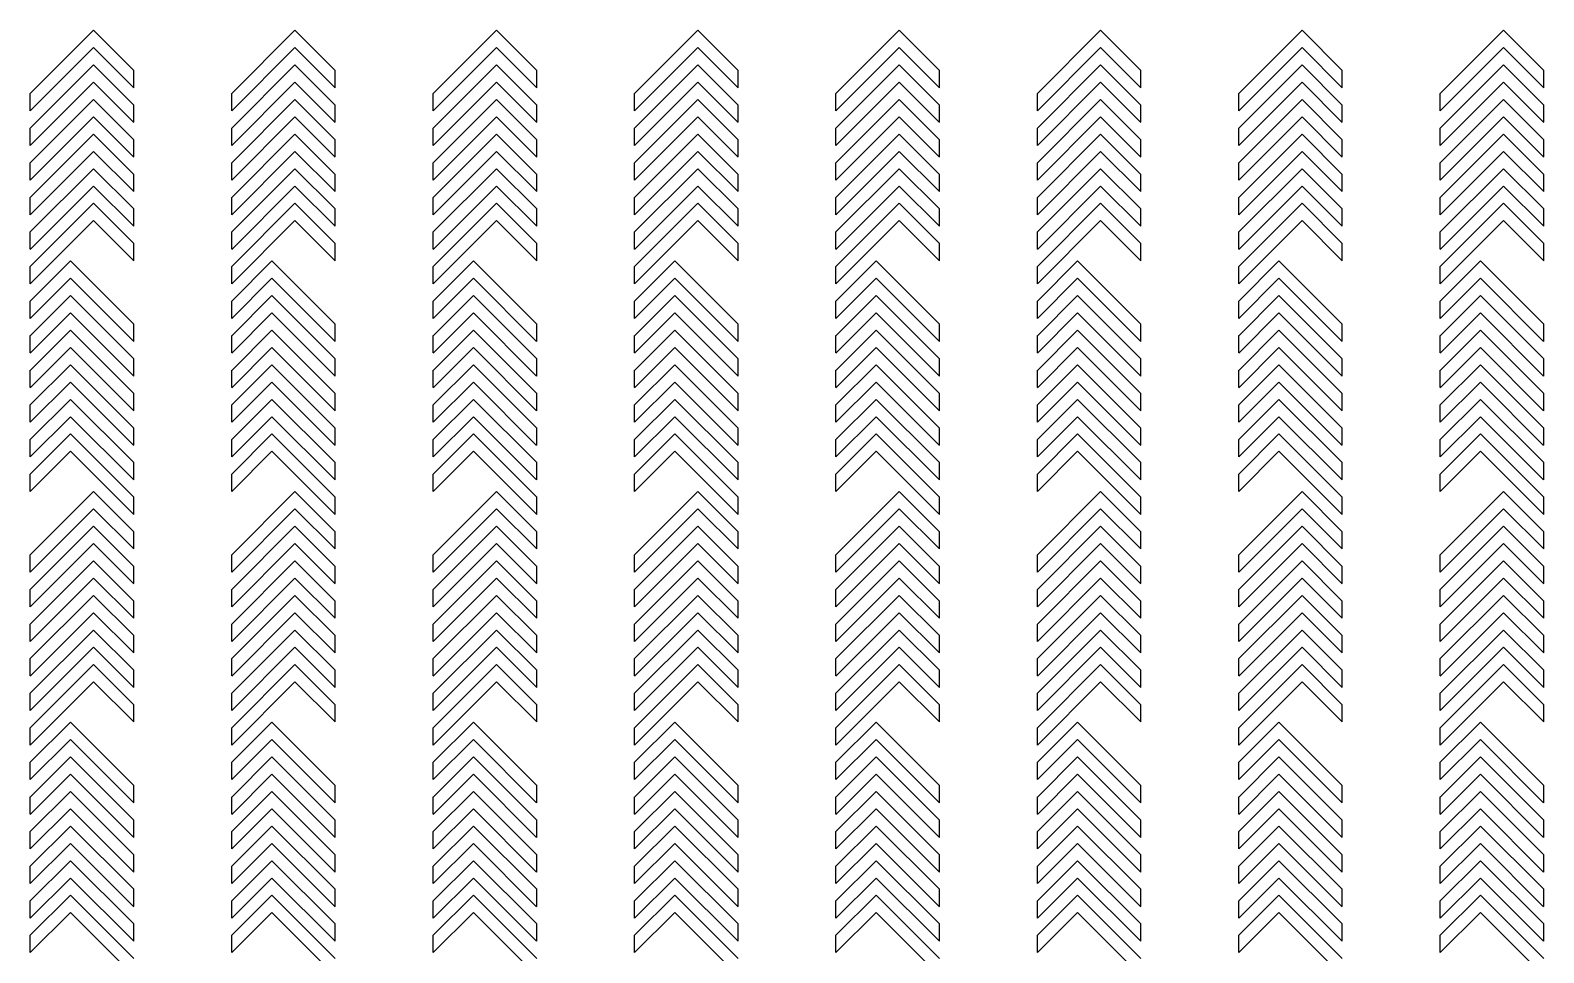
# Model space of a CAD drawing. Header units: millimetres. Extents: x 46777 to 318235, y 145162 to 336036.
# Drawn here: x 145699 to 147886, y 180622 to 181955 of the extents above; entities that cross this region are included whole.
import ezdxf

# ---------------------------------------------------------------- set-up
doc = ezdxf.new("R2010")
doc.units = ezdxf.units.MM

msp = doc.modelspace()

# ---------------------------------------------------------------- linework, layer by layer
at = {"color": 40, "true_color": 0xf8d731}
for p, q in [((145699.4, 181863.9), (145790.9, 181955.2)), ((145790.9, 181955.2), (145849.1, 181897.2)), ((145990.5, 181863.9), (146081.9, 181955.2)), ((146081.9, 181955.2), (146140.1, 181897.2)), ((146281.5, 181863.9), (146372.9, 181955.2)), ((146372.9, 181955.2), (146431.1, 181897.2)), ((146572.5, 181863.9), (146663.9, 181955.2)), ((146663.9, 181955.2), (146722.1, 181897.2)), ((146863.5, 181863.9), (146954.9, 181955.2)), ((146954.9, 181955.2), (147013.1, 181897.2)), ((147154.5, 181863.9), (147245.9, 181955.2)), ((147245.9, 181955.2), (147304.1, 181897.2)), ((147445.5, 181863.9), (147536.9, 181955.2)), ((147536.9, 181955.2), (147595.1, 181897.2)), ((147736.5, 181863.9), (147827.9, 181955.2)), ((147827.9, 181955.2), (147886.1, 181897.2)), ((145699.5, 181838.8), (145790.9, 181930.2)), ((145790.9, 181930.2), (145849.1, 181872.2)), ((145990.5, 181838.8), (146081.9, 181930.2)), ((146081.9, 181930.2), (146140.1, 181872.2)), ((146281.5, 181838.8), (146372.9, 181930.2)), ((146372.9, 181930.2), (146431.1, 181872.2)), ((146572.5, 181838.8), (146663.9, 181930.2)), ((146663.9, 181930.2), (146722.1, 181872.2)), ((146863.5, 181838.8), (146954.9, 181930.2)), ((146954.9, 181930.2), (147013.1, 181872.2)), ((147154.5, 181838.8), (147245.9, 181930.2)), ((147245.9, 181930.2), (147304.1, 181872.2)), ((147445.5, 181838.8), (147536.9, 181930.2)), ((147536.9, 181930.2), (147595.1, 181872.2)), ((147736.5, 181838.8), (147827.9, 181930.2)), ((147827.9, 181930.2), (147886.1, 181872.2)), ((145699.4, 181813.7), (145790.9, 181905.1)), ((145790.9, 181905.1), (145849.1, 181847)), ((145849.1, 181872.2), (145849.1, 181897.2)), ((145990.5, 181813.7), (146081.9, 181905.1)), ((146081.9, 181905.1), (146140.1, 181847)), ((146140.1, 181872.2), (146140.1, 181897.2)), ((146281.5, 181813.7), (146372.9, 181905.1)), ((146372.9, 181905.1), (146431.1, 181847)), ((146431.1, 181872.2), (146431.1, 181897.2)), ((146572.5, 181813.7), (146663.9, 181905.1)), ((146663.9, 181905.1), (146722.1, 181847)), ((146722.1, 181872.2), (146722.1, 181897.2)), ((146863.5, 181813.7), (146954.9, 181905.1)), ((146954.9, 181905.1), (147013.1, 181847)), ((147013.1, 181872.2), (147013.1, 181897.2)), ((147154.5, 181813.7), (147245.9, 181905.1)), ((147245.9, 181905.1), (147304.1, 181847)), ((147304.1, 181872.2), (147304.1, 181897.2)), ((147445.5, 181813.7), (147536.9, 181905.1)), ((147536.9, 181905.1), (147595.1, 181847)), ((147595.1, 181872.2), (147595.1, 181897.2)), ((147736.5, 181813.7), (147827.9, 181905.1)), ((147827.9, 181905.1), (147886.1, 181847)), ((147886.1, 181872.2), (147886.1, 181897.2)), ((145699.4, 181838.9), (145699.4, 181863.9)), ((145699.5, 181788.6), (145790.9, 181880.1)), ((145790.9, 181880.1), (145849.1, 181822)), ((145990.5, 181788.6), (146081.9, 181880.1)), ((145990.5, 181838.9), (145990.5, 181863.9)), ((146081.9, 181880.1), (146140.1, 181822)), ((146281.5, 181788.6), (146372.9, 181880.1)), ((146281.5, 181838.9), (146281.5, 181863.9)), ((146372.9, 181880.1), (146431.1, 181822)), ((146572.5, 181788.6), (146663.9, 181880.1)), ((146572.5, 181838.9), (146572.5, 181863.9)), ((146663.9, 181880.1), (146722.1, 181822)), ((146863.5, 181788.6), (146954.9, 181880.1)), ((146863.5, 181838.9), (146863.5, 181863.9)), ((146954.9, 181880.1), (147013.1, 181822)), ((147154.5, 181788.6), (147245.9, 181880.1)), ((147154.5, 181838.9), (147154.5, 181863.9)), ((147245.9, 181880.1), (147304.1, 181822)), ((147445.5, 181788.6), (147536.9, 181880.1)), ((147445.5, 181838.9), (147445.5, 181863.9)), ((147536.9, 181880.1), (147595.1, 181822)), ((147736.5, 181788.6), (147827.9, 181880.1)), ((147736.5, 181838.9), (147736.5, 181863.9)), ((147827.9, 181880.1), (147886.1, 181822)), ((145699.4, 181763.7), (145790.9, 181855.1)), ((145790.9, 181855.1), (145849.1, 181797)), ((145849.1, 181822.2), (145849.1, 181847.2)), ((145990.5, 181763.7), (146081.9, 181855.1)), ((146081.9, 181855.1), (146140.1, 181797)), ((146140.1, 181822.2), (146140.1, 181847.2)), ((146281.5, 181763.7), (146372.9, 181855.1)), ((146372.9, 181855.1), (146431.1, 181797)), ((146431.1, 181822.2), (146431.1, 181847.2)), ((146572.5, 181763.7), (146663.9, 181855.1)), ((146663.9, 181855.1), (146722.1, 181797)), ((146722.1, 181822.2), (146722.1, 181847.2)), ((146863.5, 181763.7), (146954.9, 181855.1)), ((146954.9, 181855.1), (147013.1, 181797)), ((147013.1, 181822.2), (147013.1, 181847.2)), ((147154.5, 181763.7), (147245.9, 181855.1)), ((147245.9, 181855.1), (147304.1, 181797)), ((147304.1, 181822.2), (147304.1, 181847.2)), ((147445.5, 181763.7), (147536.9, 181855.1)), ((147536.9, 181855.1), (147595.1, 181797)), ((147595.1, 181822.2), (147595.1, 181847.2)), ((147736.5, 181763.7), (147827.9, 181855.1)), ((147827.9, 181855.1), (147886.1, 181797)), ((147886.1, 181822.2), (147886.1, 181847.2)), ((145699.5, 181738.6), (145790.9, 181830.1)), ((145790.9, 181830.1), (145849.1, 181772)), ((145990.5, 181738.6), (146081.9, 181830.1)), ((146081.9, 181830.1), (146140.1, 181772)), ((146281.5, 181738.6), (146372.9, 181830.1)), ((146372.9, 181830.1), (146431.1, 181772)), ((146572.5, 181738.6), (146663.9, 181830.1)), ((146663.9, 181830.1), (146722.1, 181772)), ((146863.5, 181738.6), (146954.9, 181830.1)), ((146954.9, 181830.1), (147013.1, 181772)), ((147154.5, 181738.6), (147245.9, 181830.1)), ((147245.9, 181830.1), (147304.1, 181772)), ((147445.5, 181738.6), (147536.9, 181830.1)), ((147536.9, 181830.1), (147595.1, 181772)), ((147736.5, 181738.6), (147827.9, 181830.1)), ((147827.9, 181830.1), (147886.1, 181772)), ((145699.4, 181788.7), (145699.4, 181813.7)), ((145699.4, 181713.7), (145790.9, 181805.1)), ((145790.9, 181805.1), (145849.1, 181747)), ((145990.5, 181788.7), (145990.5, 181813.7)), ((145990.5, 181713.7), (146081.9, 181805.1)), ((146081.9, 181805.1), (146140.1, 181747)), ((146281.5, 181788.7), (146281.5, 181813.7)), ((146281.5, 181713.7), (146372.9, 181805.1)), ((146372.9, 181805.1), (146431.1, 181747)), ((146572.5, 181788.7), (146572.5, 181813.7)), ((146572.5, 181713.7), (146663.9, 181805.1)), ((146663.9, 181805.1), (146722.1, 181747)), ((146863.5, 181788.7), (146863.5, 181813.7)), ((146863.5, 181713.7), (146954.9, 181805.1)), ((146954.9, 181805.1), (147013.1, 181747)), ((147154.5, 181788.7), (147154.5, 181813.7)), ((147154.5, 181713.7), (147245.9, 181805.1)), ((147245.9, 181805.1), (147304.1, 181747)), ((147445.5, 181788.7), (147445.5, 181813.7)), ((147445.5, 181713.7), (147536.9, 181805.1)), ((147536.9, 181805.1), (147595.1, 181747)), ((147736.5, 181788.7), (147736.5, 181813.7)), ((147736.5, 181713.7), (147827.9, 181805.1)), ((147827.9, 181805.1), (147886.1, 181747)), ((145699.5, 181688.6), (145790.9, 181780.1)), ((145790.9, 181780.1), (145849.1, 181722)), ((145849.1, 181772.2), (145849.1, 181797.2)), ((145990.5, 181688.6), (146081.9, 181780.1)), ((146081.9, 181780.1), (146140.1, 181722)), ((146140.1, 181772.2), (146140.1, 181797.2)), ((146281.5, 181688.6), (146372.9, 181780.1)), ((146372.9, 181780.1), (146431.1, 181722)), ((146431.1, 181772.2), (146431.1, 181797.2)), ((146572.5, 181688.6), (146663.9, 181780.1)), ((146663.9, 181780.1), (146722.1, 181722)), ((146722.1, 181772.2), (146722.1, 181797.2)), ((146863.5, 181688.6), (146954.9, 181780.1)), ((146954.9, 181780.1), (147013.1, 181722)), ((147013.1, 181772.2), (147013.1, 181797.2)), ((147154.5, 181688.6), (147245.9, 181780.1)), ((147245.9, 181780.1), (147304.1, 181722)), ((147304.1, 181772.2), (147304.1, 181797.2)), ((147445.5, 181688.6), (147536.9, 181780.1)), ((147536.9, 181780.1), (147595.1, 181722)), ((147595.1, 181772.2), (147595.1, 181797.2)), ((147736.5, 181688.6), (147827.9, 181780.1)), ((147827.9, 181780.1), (147886.1, 181722)), ((147886.1, 181772.2), (147886.1, 181797.2)), ((145699.4, 181738.7), (145699.4, 181763.7)), ((145699.4, 181663.7), (145790.9, 181755.1)), ((145790.9, 181755.1), (145849.1, 181697)), ((145990.5, 181738.7), (145990.5, 181763.7)), ((145990.5, 181663.7), (146081.9, 181755.1)), ((146081.9, 181755.1), (146140.1, 181697)), ((146281.5, 181738.7), (146281.5, 181763.7)), ((146281.5, 181663.7), (146372.9, 181755.1)), ((146372.9, 181755.1), (146431.1, 181697)), ((146572.5, 181738.7), (146572.5, 181763.7)), ((146572.5, 181663.7), (146663.9, 181755.1)), ((146663.9, 181755.1), (146722.1, 181697)), ((146863.5, 181738.7), (146863.5, 181763.7)), ((146863.5, 181663.7), (146954.9, 181755.1)), ((146954.9, 181755.1), (147013.1, 181697)), ((147154.5, 181738.7), (147154.5, 181763.7)), ((147154.5, 181663.7), (147245.9, 181755.1)), ((147245.9, 181755.1), (147304.1, 181697)), ((147445.5, 181738.7), (147445.5, 181763.7)), ((147445.5, 181663.7), (147536.9, 181755.1)), ((147536.9, 181755.1), (147595.1, 181697)), ((147736.5, 181738.7), (147736.5, 181763.7)), ((147736.5, 181663.7), (147827.9, 181755.1)), ((147827.9, 181755.1), (147886.1, 181697)), ((145849.1, 181722.2), (145849.1, 181747.2)), ((146140.1, 181722.2), (146140.1, 181747.2)), ((146431.1, 181722.2), (146431.1, 181747.2)), ((146722.1, 181722.2), (146722.1, 181747.2)), ((147013.1, 181722.2), (147013.1, 181747.2)), ((147304.1, 181722.2), (147304.1, 181747.2)), ((147595.1, 181722.2), (147595.1, 181747.2)), ((147886.1, 181722.2), (147886.1, 181747.2)), ((145699.4, 181688.7), (145699.4, 181713.7)), ((145699.5, 181638.6), (145790.9, 181730.1)), ((145790.9, 181730.1), (145849.1, 181672)), ((145990.5, 181638.6), (146081.9, 181730.1)), ((145990.5, 181688.7), (145990.5, 181713.7)), ((146081.9, 181730.1), (146140.1, 181672)), ((146281.5, 181638.6), (146372.9, 181730.1)), ((146281.5, 181688.7), (146281.5, 181713.7)), ((146372.9, 181730.1), (146431.1, 181672)), ((146572.5, 181638.6), (146663.9, 181730.1)), ((146572.5, 181688.7), (146572.5, 181713.7)), ((146663.9, 181730.1), (146722.1, 181672)), ((146863.5, 181638.6), (146954.9, 181730.1)), ((146863.5, 181688.7), (146863.5, 181713.7)), ((146954.9, 181730.1), (147013.1, 181672)), ((147154.5, 181638.6), (147245.9, 181730.1)), ((147154.5, 181688.7), (147154.5, 181713.7)), ((147245.9, 181730.1), (147304.1, 181672)), ((147445.5, 181638.6), (147536.9, 181730.1)), ((147445.5, 181688.7), (147445.5, 181713.7)), ((147536.9, 181730.1), (147595.1, 181672)), ((147736.5, 181638.6), (147827.9, 181730.1)), ((147736.5, 181688.7), (147736.5, 181713.7)), ((147827.9, 181730.1), (147886.1, 181672)), ((145699.4, 181613.7), (145790.9, 181705.2)), ((145790.9, 181705.2), (145849.1, 181647.2)), ((145849.1, 181672.2), (145849.1, 181697.2)), ((145990.5, 181613.7), (146081.9, 181705.2)), ((146081.9, 181705.2), (146140.1, 181647.2)), ((146140.1, 181672.2), (146140.1, 181697.2)), ((146281.5, 181613.7), (146372.9, 181705.2)), ((146372.9, 181705.2), (146431.1, 181647.2)), ((146431.1, 181672.2), (146431.1, 181697.2)), ((146572.5, 181613.7), (146663.9, 181705.2)), ((146663.9, 181705.2), (146722.1, 181647.2)), ((146722.1, 181672.2), (146722.1, 181697.2)), ((146863.5, 181613.7), (146954.9, 181705.2)), ((146954.9, 181705.2), (147013.1, 181647.2)), ((147013.1, 181672.2), (147013.1, 181697.2)), ((147154.5, 181613.7), (147245.9, 181705.2)), ((147245.9, 181705.2), (147304.1, 181647.2)), ((147304.1, 181672.2), (147304.1, 181697.2)), ((147445.5, 181613.7), (147536.9, 181705.2)), ((147536.9, 181705.2), (147595.1, 181647.2)), ((147595.1, 181672.2), (147595.1, 181697.2)), ((147736.5, 181613.7), (147827.9, 181705.2)), ((147827.9, 181705.2), (147886.1, 181647.2)), ((147886.1, 181672.2), (147886.1, 181697.2)), ((145699.4, 181588.7), (145790.9, 181680.2)), ((145790.9, 181680.2), (145849.1, 181622.2)), ((145990.5, 181588.7), (146081.9, 181680.2)), ((146081.9, 181680.2), (146140.1, 181622.2)), ((146281.5, 181588.7), (146372.9, 181680.2)), ((146372.9, 181680.2), (146431.1, 181622.2)), ((146572.5, 181588.7), (146663.9, 181680.2)), ((146663.9, 181680.2), (146722.1, 181622.2)), ((146863.5, 181588.7), (146954.9, 181680.2)), ((146954.9, 181680.2), (147013.1, 181622.2)), ((147154.5, 181588.7), (147245.9, 181680.2)), ((147245.9, 181680.2), (147304.1, 181622.2)), ((147445.5, 181588.7), (147536.9, 181680.2)), ((147536.9, 181680.2), (147595.1, 181622.2)), ((147736.5, 181588.7), (147827.9, 181680.2)), ((147827.9, 181680.2), (147886.1, 181622.2)), ((145699.4, 181638.7), (145699.4, 181663.7)), ((145849.1, 181622.2), (145849.1, 181647.2)), ((145990.5, 181638.7), (145990.5, 181663.7)), ((146140.1, 181622.2), (146140.1, 181647.2)), ((146281.5, 181638.7), (146281.5, 181663.7)), ((146431.1, 181622.2), (146431.1, 181647.2)), ((146572.5, 181638.7), (146572.5, 181663.7)), ((146722.1, 181622.2), (146722.1, 181647.2)), ((146863.5, 181638.7), (146863.5, 181663.7)), ((147013.1, 181622.2), (147013.1, 181647.2)), ((147154.5, 181638.7), (147154.5, 181663.7)), ((147304.1, 181622.2), (147304.1, 181647.2)), ((147445.5, 181638.7), (147445.5, 181663.7)), ((147595.1, 181622.2), (147595.1, 181647.2)), ((147736.5, 181638.7), (147736.5, 181663.7)), ((147886.1, 181622.2), (147886.1, 181647.2)), ((145699.4, 181588.7), (145699.4, 181613.7)), ((145757.6, 181621.9), (145699.5, 181563.9)), ((145849.1, 181530.5), (145757.6, 181621.9)), ((146048.6, 181621.9), (145990.5, 181563.9)), ((145990.5, 181588.7), (145990.5, 181613.7)), ((146140.1, 181530.5), (146048.6, 181621.9)), ((146339.6, 181621.9), (146281.5, 181563.9)), ((146281.5, 181588.7), (146281.5, 181613.7)), ((146431.1, 181530.5), (146339.6, 181621.9)), ((146630.6, 181621.9), (146572.5, 181563.9)), ((146572.5, 181588.7), (146572.5, 181613.7)), ((146722.1, 181530.5), (146630.6, 181621.9)), ((146921.6, 181621.9), (146863.5, 181563.9)), ((146863.5, 181588.7), (146863.5, 181613.7)), ((147013.1, 181530.5), (146921.6, 181621.9)), ((147212.6, 181621.9), (147154.5, 181563.9)), ((147154.5, 181588.7), (147154.5, 181613.7)), ((147304.1, 181530.5), (147212.6, 181621.9)), ((147503.6, 181621.9), (147445.5, 181563.9)), ((147445.5, 181588.7), (147445.5, 181613.7)), ((147595.1, 181530.5), (147503.6, 181621.9)), ((147794.6, 181621.9), (147736.5, 181563.9)), ((147736.5, 181588.7), (147736.5, 181613.7)), ((147886.1, 181530.5), (147794.6, 181621.9)), ((145757.6, 181596.9), (145699.5, 181538.9)), ((145849, 181505.5), (145757.6, 181596.9)), ((146048.6, 181596.9), (145990.5, 181538.9)), ((146140, 181505.5), (146048.6, 181596.9)), ((146339.6, 181596.9), (146281.5, 181538.9)), ((146431, 181505.5), (146339.6, 181596.9)), ((146630.6, 181596.9), (146572.5, 181538.9)), ((146722, 181505.5), (146630.6, 181596.9)), ((146921.6, 181596.9), (146863.5, 181538.9)), ((147013, 181505.5), (146921.6, 181596.9)), ((147212.6, 181596.9), (147154.5, 181538.9)), ((147304, 181505.5), (147212.6, 181596.9)), ((147503.6, 181596.9), (147445.5, 181538.9)), ((147595, 181505.5), (147503.6, 181596.9)), ((147794.6, 181596.9), (147736.5, 181538.9)), ((147886, 181505.5), (147794.6, 181596.9)), ((145757.6, 181571.7), (145699.5, 181513.7)), ((145699.5, 181538.9), (145699.5, 181563.9)), ((145849.1, 181480.4), (145757.6, 181571.7)), ((146048.6, 181571.7), (145990.5, 181513.7)), ((145990.5, 181538.9), (145990.5, 181563.9)), ((146140.1, 181480.4), (146048.6, 181571.7)), ((146339.6, 181571.7), (146281.5, 181513.7)), ((146281.5, 181538.9), (146281.5, 181563.9)), ((146431.1, 181480.4), (146339.6, 181571.7)), ((146630.6, 181571.7), (146572.5, 181513.7)), ((146572.5, 181538.9), (146572.5, 181563.9)), ((146722.1, 181480.4), (146630.6, 181571.7)), ((146921.6, 181571.7), (146863.5, 181513.7)), ((146863.5, 181538.9), (146863.5, 181563.9)), ((147013.1, 181480.4), (146921.6, 181571.7)), ((147212.6, 181571.7), (147154.5, 181513.7)), ((147154.5, 181538.9), (147154.5, 181563.9)), ((147304.1, 181480.4), (147212.6, 181571.7)), ((147503.6, 181571.7), (147445.5, 181513.7)), ((147445.5, 181538.9), (147445.5, 181563.9)), ((147595.1, 181480.4), (147503.6, 181571.7)), ((147794.6, 181571.7), (147736.5, 181513.7)), ((147736.5, 181538.9), (147736.5, 181563.9)), ((147886.1, 181480.4), (147794.6, 181571.7)), ((145757.6, 181546.7), (145699.5, 181488.7)), ((145849, 181455.3), (145757.6, 181546.7)), ((146048.6, 181546.7), (145990.5, 181488.7)), ((146140, 181455.3), (146048.6, 181546.7)), ((146339.6, 181546.7), (146281.5, 181488.7)), ((146431, 181455.3), (146339.6, 181546.7)), ((146630.6, 181546.7), (146572.5, 181488.7)), ((146722, 181455.3), (146630.6, 181546.7)), ((146921.6, 181546.7), (146863.5, 181488.7)), ((147013, 181455.3), (146921.6, 181546.7)), ((147212.6, 181546.7), (147154.5, 181488.7)), ((147304, 181455.3), (147212.6, 181546.7)), ((147503.6, 181546.7), (147445.5, 181488.7)), ((147595, 181455.3), (147503.6, 181546.7)), ((147794.6, 181546.7), (147736.5, 181488.7)), ((147886, 181455.3), (147794.6, 181546.7)), ((145757.6, 181521.7), (145699.5, 181463.7)), ((145699.5, 181488.9), (145699.5, 181513.9)), ((145849.1, 181430.4), (145757.6, 181521.7)), ((145849.1, 181505.5), (145849.1, 181530.5)), ((146048.6, 181521.7), (145990.5, 181463.7)), ((145990.5, 181488.9), (145990.5, 181513.9)), ((146140.1, 181430.4), (146048.6, 181521.7)), ((146140.1, 181505.5), (146140.1, 181530.5)), ((146339.6, 181521.7), (146281.5, 181463.7)), ((146281.5, 181488.9), (146281.5, 181513.9)), ((146431.1, 181430.4), (146339.6, 181521.7)), ((146431.1, 181505.5), (146431.1, 181530.5)), ((146630.6, 181521.7), (146572.5, 181463.7)), ((146572.5, 181488.9), (146572.5, 181513.9)), ((146722.1, 181430.4), (146630.6, 181521.7)), ((146722.1, 181505.5), (146722.1, 181530.5)), ((146921.6, 181521.7), (146863.5, 181463.7)), ((146863.5, 181488.9), (146863.5, 181513.9)), ((147013.1, 181430.4), (146921.6, 181521.7)), ((147013.1, 181505.5), (147013.1, 181530.5)), ((147212.6, 181521.7), (147154.5, 181463.7)), ((147154.5, 181488.9), (147154.5, 181513.9)), ((147304.1, 181430.4), (147212.6, 181521.7)), ((147304.1, 181505.5), (147304.1, 181530.5)), ((147503.6, 181521.7), (147445.5, 181463.7)), ((147445.5, 181488.9), (147445.5, 181513.9)), ((147595.1, 181430.4), (147503.6, 181521.7)), ((147595.1, 181505.5), (147595.1, 181530.5)), ((147794.6, 181521.7), (147736.5, 181463.7)), ((147736.5, 181488.9), (147736.5, 181513.9)), ((147886.1, 181430.4), (147794.6, 181521.7)), ((147886.1, 181505.5), (147886.1, 181530.5)), ((145757.6, 181496.7), (145699.5, 181438.7)), ((145849, 181405.3), (145757.6, 181496.7)), ((146048.6, 181496.7), (145990.5, 181438.7)), ((146140, 181405.3), (146048.6, 181496.7)), ((146339.6, 181496.7), (146281.5, 181438.7)), ((146431, 181405.3), (146339.6, 181496.7)), ((146630.6, 181496.7), (146572.5, 181438.7)), ((146722, 181405.3), (146630.6, 181496.7)), ((146921.6, 181496.7), (146863.5, 181438.7)), ((147013, 181405.3), (146921.6, 181496.7)), ((147212.6, 181496.7), (147154.5, 181438.7)), ((147304, 181405.3), (147212.6, 181496.7)), ((147503.6, 181496.7), (147445.5, 181438.7)), ((147595, 181405.3), (147503.6, 181496.7)), ((147794.6, 181496.7), (147736.5, 181438.7)), ((147886, 181405.3), (147794.6, 181496.7)), ((145757.6, 181471.7), (145699.5, 181413.7)), ((145849.1, 181380.4), (145757.6, 181471.7)), ((145849.1, 181455.4), (145849.1, 181480.4)), ((146048.6, 181471.7), (145990.5, 181413.7)), ((146140.1, 181380.4), (146048.6, 181471.7)), ((146140.1, 181455.4), (146140.1, 181480.4)), ((146339.6, 181471.7), (146281.5, 181413.7)), ((146431.1, 181380.4), (146339.6, 181471.7)), ((146431.1, 181455.4), (146431.1, 181480.4)), ((146630.6, 181471.7), (146572.5, 181413.7)), ((146722.1, 181380.4), (146630.6, 181471.7)), ((146722.1, 181455.4), (146722.1, 181480.4)), ((146921.6, 181471.7), (146863.5, 181413.7)), ((147013.1, 181380.4), (146921.6, 181471.7)), ((147013.1, 181455.4), (147013.1, 181480.4)), ((147212.6, 181471.7), (147154.5, 181413.7)), ((147304.1, 181380.4), (147212.6, 181471.7)), ((147304.1, 181455.4), (147304.1, 181480.4)), ((147503.6, 181471.7), (147445.5, 181413.7)), ((147595.1, 181380.4), (147503.6, 181471.7)), ((147595.1, 181455.4), (147595.1, 181480.4)), ((147794.6, 181471.7), (147736.5, 181413.7)), ((147886.1, 181380.4), (147794.6, 181471.7)), ((147886.1, 181455.4), (147886.1, 181480.4)), ((145699.5, 181438.9), (145699.5, 181463.9)), ((145990.5, 181438.9), (145990.5, 181463.9)), ((146281.5, 181438.9), (146281.5, 181463.9)), ((146572.5, 181438.9), (146572.5, 181463.9)), ((146863.5, 181438.9), (146863.5, 181463.9)), ((147154.5, 181438.9), (147154.5, 181463.9)), ((147445.5, 181438.9), (147445.5, 181463.9)), ((147736.5, 181438.9), (147736.5, 181463.9)), ((145757.6, 181446.7), (145699.5, 181388.7)), ((145849, 181355.3), (145757.6, 181446.7)), ((145849.1, 181405.4), (145849.1, 181430.4)), ((146048.6, 181446.7), (145990.5, 181388.7)), ((146140, 181355.3), (146048.6, 181446.7)), ((146140.1, 181405.4), (146140.1, 181430.4)), ((146339.6, 181446.7), (146281.5, 181388.7)), ((146431, 181355.3), (146339.6, 181446.7)), ((146431.1, 181405.4), (146431.1, 181430.4)), ((146630.6, 181446.7), (146572.5, 181388.7)), ((146722, 181355.3), (146630.6, 181446.7)), ((146722.1, 181405.4), (146722.1, 181430.4)), ((146921.6, 181446.7), (146863.5, 181388.7)), ((147013, 181355.3), (146921.6, 181446.7)), ((147013.1, 181405.4), (147013.1, 181430.4)), ((147212.6, 181446.7), (147154.5, 181388.7)), ((147304, 181355.3), (147212.6, 181446.7)), ((147304.1, 181405.4), (147304.1, 181430.4)), ((147503.6, 181446.7), (147445.5, 181388.7)), ((147595, 181355.3), (147503.6, 181446.7)), ((147595.1, 181405.4), (147595.1, 181430.4)), ((147794.6, 181446.7), (147736.5, 181388.7)), ((147886, 181355.3), (147794.6, 181446.7)), ((147886.1, 181405.4), (147886.1, 181430.4)), ((145757.6, 181421.7), (145699.5, 181363.7)), ((145699.5, 181388.9), (145699.5, 181413.9)), ((145849.1, 181330.4), (145757.6, 181421.7)), ((146048.6, 181421.7), (145990.5, 181363.7)), ((145990.5, 181388.9), (145990.5, 181413.9)), ((146140.1, 181330.4), (146048.6, 181421.7)), ((146339.6, 181421.7), (146281.5, 181363.7)), ((146281.5, 181388.9), (146281.5, 181413.9)), ((146431.1, 181330.4), (146339.6, 181421.7)), ((146630.6, 181421.7), (146572.5, 181363.7)), ((146572.5, 181388.9), (146572.5, 181413.9)), ((146722.1, 181330.4), (146630.6, 181421.7)), ((146921.6, 181421.7), (146863.5, 181363.7)), ((146863.5, 181388.9), (146863.5, 181413.9)), ((147013.1, 181330.4), (146921.6, 181421.7)), ((147212.6, 181421.7), (147154.5, 181363.7)), ((147154.5, 181388.9), (147154.5, 181413.9)), ((147304.1, 181330.4), (147212.6, 181421.7)), ((147503.6, 181421.7), (147445.5, 181363.7)), ((147445.5, 181388.9), (147445.5, 181413.9)), ((147595.1, 181330.4), (147503.6, 181421.7)), ((147794.6, 181421.7), (147736.5, 181363.7)), ((147736.5, 181388.9), (147736.5, 181413.9)), ((147886.1, 181330.4), (147794.6, 181421.7)), ((145757.6, 181396.7), (145699.5, 181338.7)), ((145849, 181305.3), (145757.6, 181396.7)), ((146048.6, 181396.7), (145990.5, 181338.7)), ((146140, 181305.3), (146048.6, 181396.7)), ((146339.6, 181396.7), (146281.5, 181338.7)), ((146431, 181305.3), (146339.6, 181396.7)), ((146630.6, 181396.7), (146572.5, 181338.7)), ((146722, 181305.3), (146630.6, 181396.7)), ((146921.6, 181396.7), (146863.5, 181338.7)), ((147013, 181305.3), (146921.6, 181396.7)), ((147212.6, 181396.7), (147154.5, 181338.7)), ((147304, 181305.3), (147212.6, 181396.7)), ((147503.6, 181396.7), (147445.5, 181338.7)), ((147595, 181305.3), (147503.6, 181396.7)), ((147794.6, 181396.7), (147736.5, 181338.7)), ((147886, 181305.3), (147794.6, 181396.7)), ((145757.6, 181371.9), (145699.5, 181313.9)), ((145699.5, 181338.9), (145699.5, 181363.9)), ((145849.1, 181280.4), (145757.6, 181371.9)), ((145849.1, 181355.4), (145849.1, 181380.4)), ((146048.6, 181371.9), (145990.5, 181313.9)), ((145990.5, 181338.9), (145990.5, 181363.9)), ((146140.1, 181280.4), (146048.6, 181371.9)), ((146140.1, 181355.4), (146140.1, 181380.4)), ((146339.6, 181371.9), (146281.5, 181313.9)), ((146281.5, 181338.9), (146281.5, 181363.9)), ((146431.1, 181280.4), (146339.6, 181371.9)), ((146431.1, 181355.4), (146431.1, 181380.4)), ((146630.6, 181371.9), (146572.5, 181313.9)), ((146572.5, 181338.9), (146572.5, 181363.9)), ((146722.1, 181280.4), (146630.6, 181371.9)), ((146722.1, 181355.4), (146722.1, 181380.4)), ((146921.6, 181371.9), (146863.5, 181313.9)), ((146863.5, 181338.9), (146863.5, 181363.9)), ((147013.1, 181280.4), (146921.6, 181371.9)), ((147013.1, 181355.4), (147013.1, 181380.4)), ((147212.6, 181371.9), (147154.5, 181313.9)), ((147154.5, 181338.9), (147154.5, 181363.9)), ((147304.1, 181280.4), (147212.6, 181371.9)), ((147304.1, 181355.4), (147304.1, 181380.4)), ((147503.6, 181371.9), (147445.5, 181313.9)), ((147445.5, 181338.9), (147445.5, 181363.9)), ((147595.1, 181280.4), (147503.6, 181371.9)), ((147595.1, 181355.4), (147595.1, 181380.4)), ((147794.6, 181371.9), (147736.5, 181313.9)), ((147736.5, 181338.9), (147736.5, 181363.9)), ((147886.1, 181280.4), (147794.6, 181371.9)), ((147886.1, 181355.4), (147886.1, 181380.4)), ((145757.6, 181346.9), (145699.5, 181288.9)), ((145849.1, 181255.4), (145757.6, 181346.9)), ((146048.6, 181346.9), (145990.5, 181288.9)), ((146140.1, 181255.4), (146048.6, 181346.9)), ((146339.6, 181346.9), (146281.5, 181288.9)), ((146431.1, 181255.4), (146339.6, 181346.9)), ((146630.6, 181346.9), (146572.5, 181288.9)), ((146722.1, 181255.4), (146630.6, 181346.9)), ((146921.6, 181346.9), (146863.5, 181288.9)), ((147013.1, 181255.4), (146921.6, 181346.9)), ((147212.6, 181346.9), (147154.5, 181288.9)), ((147304.1, 181255.4), (147212.6, 181346.9)), ((147503.6, 181346.9), (147445.5, 181288.9)), ((147595.1, 181255.4), (147503.6, 181346.9)), ((147794.6, 181346.9), (147736.5, 181288.9)), ((147886.1, 181255.4), (147794.6, 181346.9)), ((145849.1, 181305.4), (145849.1, 181330.4)), ((146140.1, 181305.4), (146140.1, 181330.4)), ((146431.1, 181305.4), (146431.1, 181330.4)), ((146722.1, 181305.4), (146722.1, 181330.4)), ((147013.1, 181305.4), (147013.1, 181330.4)), ((147304.1, 181305.4), (147304.1, 181330.4)), ((147595.1, 181305.4), (147595.1, 181330.4)), ((147886.1, 181305.4), (147886.1, 181330.4)), ((145699.5, 181288.9), (145699.5, 181313.9)), ((145990.5, 181288.9), (145990.5, 181313.9)), ((146281.5, 181288.9), (146281.5, 181313.9)), ((146572.5, 181288.9), (146572.5, 181313.9)), ((146863.5, 181288.9), (146863.5, 181313.9)), ((147154.5, 181288.9), (147154.5, 181313.9)), ((147445.5, 181288.9), (147445.5, 181313.9)), ((147736.5, 181288.9), (147736.5, 181313.9)), ((145699.4, 181197.3), (145790.9, 181288.6)), ((145790.9, 181288.6), (145849.1, 181230.6)), ((145849.1, 181255.4), (145849.1, 181280.4)), ((145990.5, 181197.3), (146081.9, 181288.6)), ((146081.9, 181288.6), (146140.1, 181230.6)), ((146140.1, 181255.4), (146140.1, 181280.4)), ((146281.5, 181197.3), (146372.9, 181288.6)), ((146372.9, 181288.6), (146431.1, 181230.6)), ((146431.1, 181255.4), (146431.1, 181280.4)), ((146572.5, 181197.3), (146663.9, 181288.6)), ((146663.9, 181288.6), (146722.1, 181230.6)), ((146722.1, 181255.4), (146722.1, 181280.4)), ((146863.5, 181197.3), (146954.9, 181288.6)), ((146954.9, 181288.6), (147013.1, 181230.6)), ((147013.1, 181255.4), (147013.1, 181280.4)), ((147154.5, 181197.3), (147245.9, 181288.6)), ((147245.9, 181288.6), (147304.1, 181230.6)), ((147304.1, 181255.4), (147304.1, 181280.4)), ((147445.5, 181197.3), (147536.9, 181288.6)), ((147536.9, 181288.6), (147595.1, 181230.6)), ((147595.1, 181255.4), (147595.1, 181280.4)), ((147736.5, 181197.3), (147827.9, 181288.6)), ((147827.9, 181288.6), (147886.1, 181230.6)), ((147886.1, 181255.4), (147886.1, 181280.4)), ((145699.5, 181172.2), (145790.9, 181263.6)), ((145790.9, 181263.6), (145849.1, 181205.6)), ((145990.5, 181172.2), (146081.9, 181263.6)), ((146081.9, 181263.6), (146140.1, 181205.6)), ((146281.5, 181172.2), (146372.9, 181263.6)), ((146372.9, 181263.6), (146431.1, 181205.6)), ((146572.5, 181172.2), (146663.9, 181263.6)), ((146663.9, 181263.6), (146722.1, 181205.6)), ((146863.5, 181172.2), (146954.9, 181263.6)), ((146954.9, 181263.6), (147013.1, 181205.6)), ((147154.5, 181172.2), (147245.9, 181263.6)), ((147245.9, 181263.6), (147304.1, 181205.6)), ((147445.5, 181172.2), (147536.9, 181263.6)), ((147536.9, 181263.6), (147595.1, 181205.6)), ((147736.5, 181172.2), (147827.9, 181263.6)), ((147827.9, 181263.6), (147886.1, 181205.6)), ((145699.4, 181147.1), (145790.9, 181238.5)), ((145790.9, 181238.5), (145849.1, 181180.4)), ((145849.1, 181205.6), (145849.1, 181230.6)), ((145990.5, 181147.1), (146081.9, 181238.5)), ((146081.9, 181238.5), (146140.1, 181180.4)), ((146140.1, 181205.6), (146140.1, 181230.6)), ((146281.5, 181147.1), (146372.9, 181238.5)), ((146372.9, 181238.5), (146431.1, 181180.4)), ((146431.1, 181205.6), (146431.1, 181230.6)), ((146572.5, 181147.1), (146663.9, 181238.5)), ((146663.9, 181238.5), (146722.1, 181180.4)), ((146722.1, 181205.6), (146722.1, 181230.6)), ((146863.5, 181147.1), (146954.9, 181238.5)), ((146954.9, 181238.5), (147013.1, 181180.4)), ((147013.1, 181205.6), (147013.1, 181230.6)), ((147154.5, 181147.1), (147245.9, 181238.5)), ((147245.9, 181238.5), (147304.1, 181180.4)), ((147304.1, 181205.6), (147304.1, 181230.6)), ((147445.5, 181147.1), (147536.9, 181238.5)), ((147536.9, 181238.5), (147595.1, 181180.4)), ((147595.1, 181205.6), (147595.1, 181230.6)), ((147736.5, 181147.1), (147827.9, 181238.5)), ((147827.9, 181238.5), (147886.1, 181180.4)), ((147886.1, 181205.6), (147886.1, 181230.6)), ((145699.5, 181122), (145790.9, 181213.5)), ((145790.9, 181213.5), (145849.1, 181155.4)), ((145990.5, 181122), (146081.9, 181213.5)), ((146081.9, 181213.5), (146140.1, 181155.4)), ((146281.5, 181122), (146372.9, 181213.5)), ((146372.9, 181213.5), (146431.1, 181155.4)), ((146572.5, 181122), (146663.9, 181213.5)), ((146663.9, 181213.5), (146722.1, 181155.4)), ((146863.5, 181122), (146954.9, 181213.5)), ((146954.9, 181213.5), (147013.1, 181155.4)), ((147154.5, 181122), (147245.9, 181213.5)), ((147245.9, 181213.5), (147304.1, 181155.4)), ((147445.5, 181122), (147536.9, 181213.5)), ((147536.9, 181213.5), (147595.1, 181155.4)), ((147736.5, 181122), (147827.9, 181213.5)), ((147827.9, 181213.5), (147886.1, 181155.4)), ((145699.4, 181172.3), (145699.4, 181197.3)), ((145699.4, 181097.1), (145790.9, 181188.5)), ((145790.9, 181188.5), (145849.1, 181130.4)), ((145990.5, 181172.3), (145990.5, 181197.3)), ((145990.5, 181097.1), (146081.9, 181188.5)), ((146081.9, 181188.5), (146140.1, 181130.4)), ((146281.5, 181172.3), (146281.5, 181197.3)), ((146281.5, 181097.1), (146372.9, 181188.5)), ((146372.9, 181188.5), (146431.1, 181130.4)), ((146572.5, 181172.3), (146572.5, 181197.3)), ((146572.5, 181097.1), (146663.9, 181188.5)), ((146663.9, 181188.5), (146722.1, 181130.4)), ((146863.5, 181172.3), (146863.5, 181197.3)), ((146863.5, 181097.1), (146954.9, 181188.5)), ((146954.9, 181188.5), (147013.1, 181130.4)), ((147154.5, 181172.3), (147154.5, 181197.3)), ((147154.5, 181097.1), (147245.9, 181188.5)), ((147245.9, 181188.5), (147304.1, 181130.4)), ((147445.5, 181172.3), (147445.5, 181197.3)), ((147445.5, 181097.1), (147536.9, 181188.5)), ((147536.9, 181188.5), (147595.1, 181130.4)), ((147736.5, 181172.3), (147736.5, 181197.3)), ((147736.5, 181097.1), (147827.9, 181188.5)), ((147827.9, 181188.5), (147886.1, 181130.4)), ((145849.1, 181155.6), (145849.1, 181180.6)), ((146140.1, 181155.6), (146140.1, 181180.6)), ((146431.1, 181155.6), (146431.1, 181180.6)), ((146722.1, 181155.6), (146722.1, 181180.6)), ((147013.1, 181155.6), (147013.1, 181180.6)), ((147304.1, 181155.6), (147304.1, 181180.6)), ((147595.1, 181155.6), (147595.1, 181180.6)), ((147886.1, 181155.6), (147886.1, 181180.6)), ((145699.4, 181122.1), (145699.4, 181147.1)), ((145699.5, 181072), (145790.9, 181163.5)), ((145790.9, 181163.5), (145849.1, 181105.4)), ((145990.5, 181072), (146081.9, 181163.5)), ((145990.5, 181122.1), (145990.5, 181147.1)), ((146081.9, 181163.5), (146140.1, 181105.4)), ((146281.5, 181072), (146372.9, 181163.5)), ((146281.5, 181122.1), (146281.5, 181147.1)), ((146372.9, 181163.5), (146431.1, 181105.4)), ((146572.5, 181072), (146663.9, 181163.5)), ((146572.5, 181122.1), (146572.5, 181147.1)), ((146663.9, 181163.5), (146722.1, 181105.4)), ((146863.5, 181072), (146954.9, 181163.5)), ((146863.5, 181122.1), (146863.5, 181147.1)), ((146954.9, 181163.5), (147013.1, 181105.4)), ((147154.5, 181072), (147245.9, 181163.5)), ((147154.5, 181122.1), (147154.5, 181147.1)), ((147245.9, 181163.5), (147304.1, 181105.4)), ((147445.5, 181072), (147536.9, 181163.5)), ((147445.5, 181122.1), (147445.5, 181147.1)), ((147536.9, 181163.5), (147595.1, 181105.4)), ((147736.5, 181072), (147827.9, 181163.5)), ((147736.5, 181122.1), (147736.5, 181147.1)), ((147827.9, 181163.5), (147886.1, 181105.4)), ((145699.4, 181047.1), (145790.9, 181138.5)), ((145790.9, 181138.5), (145849.1, 181080.4)), ((145849.1, 181105.6), (145849.1, 181130.6)), ((145990.5, 181047.1), (146081.9, 181138.5)), ((146081.9, 181138.5), (146140.1, 181080.4)), ((146140.1, 181105.6), (146140.1, 181130.6)), ((146281.5, 181047.1), (146372.9, 181138.5)), ((146372.9, 181138.5), (146431.1, 181080.4)), ((146431.1, 181105.6), (146431.1, 181130.6)), ((146572.5, 181047.1), (146663.9, 181138.5)), ((146663.9, 181138.5), (146722.1, 181080.4)), ((146722.1, 181105.6), (146722.1, 181130.6)), ((146863.5, 181047.1), (146954.9, 181138.5)), ((146954.9, 181138.5), (147013.1, 181080.4)), ((147013.1, 181105.6), (147013.1, 181130.6)), ((147154.5, 181047.1), (147245.9, 181138.5)), ((147245.9, 181138.5), (147304.1, 181080.4)), ((147304.1, 181105.6), (147304.1, 181130.6)), ((147445.5, 181047.1), (147536.9, 181138.5)), ((147536.9, 181138.5), (147595.1, 181080.4)), ((147595.1, 181105.6), (147595.1, 181130.6)), ((147736.5, 181047.1), (147827.9, 181138.5)), ((147827.9, 181138.5), (147886.1, 181080.4)), ((147886.1, 181105.6), (147886.1, 181130.6)), ((145699.5, 181022), (145790.9, 181113.5)), ((145790.9, 181113.5), (145849.1, 181055.4)), ((145990.5, 181022), (146081.9, 181113.5)), ((146081.9, 181113.5), (146140.1, 181055.4)), ((146281.5, 181022), (146372.9, 181113.5)), ((146372.9, 181113.5), (146431.1, 181055.4)), ((146572.5, 181022), (146663.9, 181113.5)), ((146663.9, 181113.5), (146722.1, 181055.4)), ((146863.5, 181022), (146954.9, 181113.5)), ((146954.9, 181113.5), (147013.1, 181055.4)), ((147154.5, 181022), (147245.9, 181113.5)), ((147245.9, 181113.5), (147304.1, 181055.4)), ((147445.5, 181022), (147536.9, 181113.5)), ((147536.9, 181113.5), (147595.1, 181055.4)), ((147736.5, 181022), (147827.9, 181113.5)), ((147827.9, 181113.5), (147886.1, 181055.4)), ((145699.4, 181072.1), (145699.4, 181097.1)), ((145699.4, 180997.1), (145790.9, 181088.5)), ((145790.9, 181088.5), (145849.1, 181030.4)), ((145849.1, 181055.6), (145849.1, 181080.6)), ((145990.5, 181072.1), (145990.5, 181097.1)), ((145990.5, 180997.1), (146081.9, 181088.5)), ((146081.9, 181088.5), (146140.1, 181030.4)), ((146140.1, 181055.6), (146140.1, 181080.6)), ((146281.5, 181072.1), (146281.5, 181097.1)), ((146281.5, 180997.1), (146372.9, 181088.5)), ((146372.9, 181088.5), (146431.1, 181030.4)), ((146431.1, 181055.6), (146431.1, 181080.6)), ((146572.5, 181072.1), (146572.5, 181097.1)), ((146572.5, 180997.1), (146663.9, 181088.5)), ((146663.9, 181088.5), (146722.1, 181030.4)), ((146722.1, 181055.6), (146722.1, 181080.6)), ((146863.5, 181072.1), (146863.5, 181097.1)), ((146863.5, 180997.1), (146954.9, 181088.5)), ((146954.9, 181088.5), (147013.1, 181030.4)), ((147013.1, 181055.6), (147013.1, 181080.6)), ((147154.5, 181072.1), (147154.5, 181097.1)), ((147154.5, 180997.1), (147245.9, 181088.5)), ((147245.9, 181088.5), (147304.1, 181030.4)), ((147304.1, 181055.6), (147304.1, 181080.6)), ((147445.5, 181072.1), (147445.5, 181097.1)), ((147445.5, 180997.1), (147536.9, 181088.5)), ((147536.9, 181088.5), (147595.1, 181030.4)), ((147595.1, 181055.6), (147595.1, 181080.6)), ((147736.5, 181072.1), (147736.5, 181097.1)), ((147736.5, 180997.1), (147827.9, 181088.5)), ((147827.9, 181088.5), (147886.1, 181030.4)), ((147886.1, 181055.6), (147886.1, 181080.6)), ((145699.5, 180972), (145790.9, 181063.5)), ((145790.9, 181063.5), (145849.1, 181005.4)), ((145990.5, 180972), (146081.9, 181063.5)), ((146081.9, 181063.5), (146140.1, 181005.4)), ((146281.5, 180972), (146372.9, 181063.5)), ((146372.9, 181063.5), (146431.1, 181005.4)), ((146572.5, 180972), (146663.9, 181063.5)), ((146663.9, 181063.5), (146722.1, 181005.4)), ((146863.5, 180972), (146954.9, 181063.5)), ((146954.9, 181063.5), (147013.1, 181005.4)), ((147154.5, 180972), (147245.9, 181063.5)), ((147245.9, 181063.5), (147304.1, 181005.4)), ((147445.5, 180972), (147536.9, 181063.5)), ((147536.9, 181063.5), (147595.1, 181005.4)), ((147736.5, 180972), (147827.9, 181063.5)), ((147827.9, 181063.5), (147886.1, 181005.4)), ((145699.4, 181022.1), (145699.4, 181047.1)), ((145699.4, 180947.1), (145790.9, 181038.6)), ((145790.9, 181038.6), (145849.1, 180980.6)), ((145990.5, 181022.1), (145990.5, 181047.1)), ((145990.5, 180947.1), (146081.9, 181038.6)), ((146081.9, 181038.6), (146140.1, 180980.6)), ((146281.5, 181022.1), (146281.5, 181047.1)), ((146281.5, 180947.1), (146372.9, 181038.6)), ((146372.9, 181038.6), (146431.1, 180980.6)), ((146572.5, 181022.1), (146572.5, 181047.1)), ((146572.5, 180947.1), (146663.9, 181038.6)), ((146663.9, 181038.6), (146722.1, 180980.6)), ((146863.5, 181022.1), (146863.5, 181047.1)), ((146863.5, 180947.1), (146954.9, 181038.6)), ((146954.9, 181038.6), (147013.1, 180980.6)), ((147154.5, 181022.1), (147154.5, 181047.1)), ((147154.5, 180947.1), (147245.9, 181038.6)), ((147245.9, 181038.6), (147304.1, 180980.6)), ((147445.5, 181022.1), (147445.5, 181047.1)), ((147445.5, 180947.1), (147536.9, 181038.6)), ((147536.9, 181038.6), (147595.1, 180980.6)), ((147736.5, 181022.1), (147736.5, 181047.1)), ((147736.5, 180947.1), (147827.9, 181038.6)), ((147827.9, 181038.6), (147886.1, 180980.6)), ((145699.4, 180922.1), (145790.9, 181013.6)), ((145790.9, 181013.6), (145849.1, 180955.6)), ((145849.1, 181005.6), (145849.1, 181030.6)), ((145990.5, 180922.1), (146081.9, 181013.6)), ((146081.9, 181013.6), (146140.1, 180955.6)), ((146140.1, 181005.6), (146140.1, 181030.6)), ((146281.5, 180922.1), (146372.9, 181013.6)), ((146372.9, 181013.6), (146431.1, 180955.6)), ((146431.1, 181005.6), (146431.1, 181030.6)), ((146572.5, 180922.1), (146663.9, 181013.6)), ((146663.9, 181013.6), (146722.1, 180955.6)), ((146722.1, 181005.6), (146722.1, 181030.6)), ((146863.5, 180922.1), (146954.9, 181013.6)), ((146954.9, 181013.6), (147013.1, 180955.6)), ((147013.1, 181005.6), (147013.1, 181030.6)), ((147154.5, 180922.1), (147245.9, 181013.6)), ((147245.9, 181013.6), (147304.1, 180955.6)), ((147304.1, 181005.6), (147304.1, 181030.6)), ((147445.5, 180922.1), (147536.9, 181013.6)), ((147536.9, 181013.6), (147595.1, 180955.6)), ((147595.1, 181005.6), (147595.1, 181030.6)), ((147736.5, 180922.1), (147827.9, 181013.6)), ((147827.9, 181013.6), (147886.1, 180955.6)), ((147886.1, 181005.6), (147886.1, 181030.6)), ((145699.4, 180972.1), (145699.4, 180997.1)), ((145990.5, 180972.1), (145990.5, 180997.1)), ((146281.5, 180972.1), (146281.5, 180997.1)), ((146572.5, 180972.1), (146572.5, 180997.1)), ((146863.5, 180972.1), (146863.5, 180997.1)), ((147154.5, 180972.1), (147154.5, 180997.1)), ((147445.5, 180972.1), (147445.5, 180997.1)), ((147736.5, 180972.1), (147736.5, 180997.1)), ((145849.1, 180955.6), (145849.1, 180980.6)), ((146140.1, 180955.6), (146140.1, 180980.6)), ((146431.1, 180955.6), (146431.1, 180980.6)), ((146722.1, 180955.6), (146722.1, 180980.6)), ((147013.1, 180955.6), (147013.1, 180980.6)), ((147304.1, 180955.6), (147304.1, 180980.6)), ((147595.1, 180955.6), (147595.1, 180980.6)), ((147886.1, 180955.6), (147886.1, 180980.6)), ((145699.4, 180922.1), (145699.4, 180947.1)), ((145757.6, 180955.3), (145699.5, 180897.3)), ((145849.1, 180863.9), (145757.6, 180955.3)), ((146048.6, 180955.3), (145990.5, 180897.3)), ((145990.5, 180922.1), (145990.5, 180947.1)), ((146140.1, 180863.9), (146048.6, 180955.3)), ((146339.6, 180955.3), (146281.5, 180897.3)), ((146281.5, 180922.1), (146281.5, 180947.1)), ((146431.1, 180863.9), (146339.6, 180955.3)), ((146630.6, 180955.3), (146572.5, 180897.3)), ((146572.5, 180922.1), (146572.5, 180947.1)), ((146722.1, 180863.9), (146630.6, 180955.3)), ((146921.6, 180955.3), (146863.5, 180897.3)), ((146863.5, 180922.1), (146863.5, 180947.1)), ((147013.1, 180863.9), (146921.6, 180955.3)), ((147212.6, 180955.3), (147154.5, 180897.3)), ((147154.5, 180922.1), (147154.5, 180947.1)), ((147304.1, 180863.9), (147212.6, 180955.3)), ((147503.6, 180955.3), (147445.5, 180897.3)), ((147445.5, 180922.1), (147445.5, 180947.1)), ((147595.1, 180863.9), (147503.6, 180955.3)), ((147794.6, 180955.3), (147736.5, 180897.3)), ((147736.5, 180922.1), (147736.5, 180947.1)), ((147886.1, 180863.9), (147794.6, 180955.3)), ((145757.6, 180930.3), (145699.5, 180872.3)), ((145849, 180838.9), (145757.6, 180930.3)), ((146048.6, 180930.3), (145990.5, 180872.3)), ((146140, 180838.9), (146048.6, 180930.3)), ((146339.6, 180930.3), (146281.5, 180872.3)), ((146431, 180838.9), (146339.6, 180930.3)), ((146630.6, 180930.3), (146572.5, 180872.3)), ((146722, 180838.9), (146630.6, 180930.3)), ((146921.6, 180930.3), (146863.5, 180872.3)), ((147013, 180838.9), (146921.6, 180930.3)), ((147212.6, 180930.3), (147154.5, 180872.3)), ((147304, 180838.9), (147212.6, 180930.3)), ((147503.6, 180930.3), (147445.5, 180872.3)), ((147595, 180838.9), (147503.6, 180930.3)), ((147794.6, 180930.3), (147736.5, 180872.3)), ((147886, 180838.9), (147794.6, 180930.3)), ((145757.6, 180905.1), (145699.5, 180847.1)), ((145849.1, 180813.8), (145757.6, 180905.1)), ((146048.6, 180905.1), (145990.5, 180847.1)), ((146140.1, 180813.8), (146048.6, 180905.1)), ((146339.6, 180905.1), (146281.5, 180847.1)), ((146431.1, 180813.8), (146339.6, 180905.1)), ((146630.6, 180905.1), (146572.5, 180847.1)), ((146722.1, 180813.8), (146630.6, 180905.1)), ((146921.6, 180905.1), (146863.5, 180847.1)), ((147013.1, 180813.8), (146921.6, 180905.1)), ((147212.6, 180905.1), (147154.5, 180847.1)), ((147304.1, 180813.8), (147212.6, 180905.1)), ((147503.6, 180905.1), (147445.5, 180847.1)), ((147595.1, 180813.8), (147503.6, 180905.1)), ((147794.6, 180905.1), (147736.5, 180847.1)), ((147886.1, 180813.8), (147794.6, 180905.1)), ((145699.5, 180872.3), (145699.5, 180897.3)), ((145757.6, 180880.1), (145699.5, 180822.1)), ((145849, 180788.7), (145757.6, 180880.1)), ((145990.5, 180872.3), (145990.5, 180897.3)), ((146048.6, 180880.1), (145990.5, 180822.1)), ((146140, 180788.7), (146048.6, 180880.1)), ((146281.5, 180872.3), (146281.5, 180897.3)), ((146339.6, 180880.1), (146281.5, 180822.1)), ((146431, 180788.7), (146339.6, 180880.1)), ((146572.5, 180872.3), (146572.5, 180897.3)), ((146630.6, 180880.1), (146572.5, 180822.1)), ((146722, 180788.7), (146630.6, 180880.1)), ((146863.5, 180872.3), (146863.5, 180897.3)), ((146921.6, 180880.1), (146863.5, 180822.1)), ((147013, 180788.7), (146921.6, 180880.1)), ((147154.5, 180872.3), (147154.5, 180897.3)), ((147212.6, 180880.1), (147154.5, 180822.1)), ((147304, 180788.7), (147212.6, 180880.1)), ((147445.5, 180872.3), (147445.5, 180897.3)), ((147503.6, 180880.1), (147445.5, 180822.1)), ((147595, 180788.7), (147503.6, 180880.1)), ((147736.5, 180872.3), (147736.5, 180897.3)), ((147794.6, 180880.1), (147736.5, 180822.1)), ((147886, 180788.7), (147794.6, 180880.1)), ((145849.1, 180838.9), (145849.1, 180863.9)), ((146140.1, 180838.9), (146140.1, 180863.9)), ((146431.1, 180838.9), (146431.1, 180863.9)), ((146722.1, 180838.9), (146722.1, 180863.9)), ((147013.1, 180838.9), (147013.1, 180863.9)), ((147304.1, 180838.9), (147304.1, 180863.9)), ((147595.1, 180838.9), (147595.1, 180863.9)), ((147886.1, 180838.9), (147886.1, 180863.9)), ((145757.6, 180855.1), (145699.5, 180797.1)), ((145699.5, 180822.3), (145699.5, 180847.3)), ((145849.1, 180763.8), (145757.6, 180855.1)), ((146048.6, 180855.1), (145990.5, 180797.1)), ((145990.5, 180822.3), (145990.5, 180847.3)), ((146140.1, 180763.8), (146048.6, 180855.1)), ((146339.6, 180855.1), (146281.5, 180797.1)), ((146281.5, 180822.3), (146281.5, 180847.3)), ((146431.1, 180763.8), (146339.6, 180855.1)), ((146630.6, 180855.1), (146572.5, 180797.1)), ((146572.5, 180822.3), (146572.5, 180847.3)), ((146722.1, 180763.8), (146630.6, 180855.1)), ((146921.6, 180855.1), (146863.5, 180797.1)), ((146863.5, 180822.3), (146863.5, 180847.3)), ((147013.1, 180763.8), (146921.6, 180855.1)), ((147212.6, 180855.1), (147154.5, 180797.1)), ((147154.5, 180822.3), (147154.5, 180847.3)), ((147304.1, 180763.8), (147212.6, 180855.1)), ((147503.6, 180855.1), (147445.5, 180797.1)), ((147445.5, 180822.3), (147445.5, 180847.3)), ((147595.1, 180763.8), (147503.6, 180855.1)), ((147794.6, 180855.1), (147736.5, 180797.1)), ((147736.5, 180822.3), (147736.5, 180847.3)), ((147886.1, 180763.8), (147794.6, 180855.1)), ((145757.6, 180830.1), (145699.5, 180772.1)), ((145849, 180738.7), (145757.6, 180830.1)), ((146048.6, 180830.1), (145990.5, 180772.1)), ((146140, 180738.7), (146048.6, 180830.1)), ((146339.6, 180830.1), (146281.5, 180772.1)), ((146431, 180738.7), (146339.6, 180830.1)), ((146630.6, 180830.1), (146572.5, 180772.1)), ((146722, 180738.7), (146630.6, 180830.1)), ((146921.6, 180830.1), (146863.5, 180772.1)), ((147013, 180738.7), (146921.6, 180830.1)), ((147212.6, 180830.1), (147154.5, 180772.1)), ((147304, 180738.7), (147212.6, 180830.1)), ((147503.6, 180830.1), (147445.5, 180772.1)), ((147595, 180738.7), (147503.6, 180830.1)), ((147794.6, 180830.1), (147736.5, 180772.1)), ((147886, 180738.7), (147794.6, 180830.1)), ((145757.6, 180805.1), (145699.5, 180747.1)), ((145699.5, 180772.3), (145699.5, 180797.3)), ((145849.1, 180713.8), (145757.6, 180805.1)), ((145849.1, 180788.8), (145849.1, 180813.8)), ((146048.6, 180805.1), (145990.5, 180747.1)), ((145990.5, 180772.3), (145990.5, 180797.3)), ((146140.1, 180713.8), (146048.6, 180805.1)), ((146140.1, 180788.8), (146140.1, 180813.8)), ((146339.6, 180805.1), (146281.5, 180747.1)), ((146281.5, 180772.3), (146281.5, 180797.3)), ((146431.1, 180713.8), (146339.6, 180805.1)), ((146431.1, 180788.8), (146431.1, 180813.8)), ((146630.6, 180805.1), (146572.5, 180747.1)), ((146572.5, 180772.3), (146572.5, 180797.3)), ((146722.1, 180713.8), (146630.6, 180805.1)), ((146722.1, 180788.8), (146722.1, 180813.8)), ((146921.6, 180805.1), (146863.5, 180747.1)), ((146863.5, 180772.3), (146863.5, 180797.3)), ((147013.1, 180713.8), (146921.6, 180805.1)), ((147013.1, 180788.8), (147013.1, 180813.8)), ((147212.6, 180805.1), (147154.5, 180747.1)), ((147154.5, 180772.3), (147154.5, 180797.3)), ((147304.1, 180713.8), (147212.6, 180805.1)), ((147304.1, 180788.8), (147304.1, 180813.8)), ((147503.6, 180805.1), (147445.5, 180747.1)), ((147445.5, 180772.3), (147445.5, 180797.3)), ((147595.1, 180713.8), (147503.6, 180805.1)), ((147595.1, 180788.8), (147595.1, 180813.8)), ((147794.6, 180805.1), (147736.5, 180747.1)), ((147736.5, 180772.3), (147736.5, 180797.3)), ((147886.1, 180713.8), (147794.6, 180805.1)), ((147886.1, 180788.8), (147886.1, 180813.8)), ((145757.6, 180780.1), (145699.5, 180722.1)), ((145849, 180688.7), (145757.6, 180780.1)), ((146048.6, 180780.1), (145990.5, 180722.1)), ((146140, 180688.7), (146048.6, 180780.1)), ((146339.6, 180780.1), (146281.5, 180722.1)), ((146431, 180688.7), (146339.6, 180780.1)), ((146630.6, 180780.1), (146572.5, 180722.1)), ((146722, 180688.7), (146630.6, 180780.1)), ((146921.6, 180780.1), (146863.5, 180722.1)), ((147013, 180688.7), (146921.6, 180780.1)), ((147212.6, 180780.1), (147154.5, 180722.1)), ((147304, 180688.7), (147212.6, 180780.1)), ((147503.6, 180780.1), (147445.5, 180722.1)), ((147595, 180688.7), (147503.6, 180780.1)), ((147794.6, 180780.1), (147736.5, 180722.1)), ((147886, 180688.7), (147794.6, 180780.1)), ((145757.6, 180755.1), (145699.5, 180697.1)), ((145849.1, 180663.8), (145757.6, 180755.1)), ((145849.1, 180738.8), (145849.1, 180763.8)), ((146048.6, 180755.1), (145990.5, 180697.1)), ((146140.1, 180663.8), (146048.6, 180755.1)), ((146140.1, 180738.8), (146140.1, 180763.8)), ((146339.6, 180755.1), (146281.5, 180697.1)), ((146431.1, 180663.8), (146339.6, 180755.1)), ((146431.1, 180738.8), (146431.1, 180763.8)), ((146630.6, 180755.1), (146572.5, 180697.1)), ((146722.1, 180663.8), (146630.6, 180755.1)), ((146722.1, 180738.8), (146722.1, 180763.8)), ((146921.6, 180755.1), (146863.5, 180697.1)), ((147013.1, 180663.8), (146921.6, 180755.1)), ((147013.1, 180738.8), (147013.1, 180763.8)), ((147212.6, 180755.1), (147154.5, 180697.1)), ((147304.1, 180663.8), (147212.6, 180755.1)), ((147304.1, 180738.8), (147304.1, 180763.8)), ((147503.6, 180755.1), (147445.5, 180697.1)), ((147595.1, 180663.8), (147503.6, 180755.1)), ((147595.1, 180738.8), (147595.1, 180763.8)), ((147794.6, 180755.1), (147736.5, 180697.1)), ((147886.1, 180663.8), (147794.6, 180755.1)), ((147886.1, 180738.8), (147886.1, 180763.8)), ((145699.5, 180722.3), (145699.5, 180747.3)), ((145757.6, 180730.1), (145699.5, 180672.1)), ((145849, 180638.7), (145757.6, 180730.1)), ((145990.5, 180722.3), (145990.5, 180747.3)), ((146048.6, 180730.1), (145990.5, 180672.1)), ((146140, 180638.7), (146048.6, 180730.1)), ((146281.5, 180722.3), (146281.5, 180747.3)), ((146339.6, 180730.1), (146281.5, 180672.1)), ((146431, 180638.7), (146339.6, 180730.1)), ((146572.5, 180722.3), (146572.5, 180747.3)), ((146630.6, 180730.1), (146572.5, 180672.1)), ((146722, 180638.7), (146630.6, 180730.1)), ((146863.5, 180722.3), (146863.5, 180747.3)), ((146921.6, 180730.1), (146863.5, 180672.1)), ((147013, 180638.7), (146921.6, 180730.1)), ((147154.5, 180722.3), (147154.5, 180747.3)), ((147212.6, 180730.1), (147154.5, 180672.1)), ((147304, 180638.7), (147212.6, 180730.1)), ((147445.5, 180722.3), (147445.5, 180747.3)), ((147503.6, 180730.1), (147445.5, 180672.1)), ((147595, 180638.7), (147503.6, 180730.1)), ((147736.5, 180722.3), (147736.5, 180747.3)), ((147794.6, 180730.1), (147736.5, 180672.1)), ((147886, 180638.7), (147794.6, 180730.1)), ((145757.6, 180705.3), (145699.5, 180647.3)), ((145849.1, 180613.8), (145757.6, 180705.3)), ((145849.1, 180688.8), (145849.1, 180713.8)), ((146048.6, 180705.3), (145990.5, 180647.3)), ((146140.1, 180613.8), (146048.6, 180705.3)), ((146140.1, 180688.8), (146140.1, 180713.8)), ((146339.6, 180705.3), (146281.5, 180647.3)), ((146431.1, 180613.8), (146339.6, 180705.3)), ((146431.1, 180688.8), (146431.1, 180713.8)), ((146630.6, 180705.3), (146572.5, 180647.3)), ((146722.1, 180613.8), (146630.6, 180705.3)), ((146722.1, 180688.8), (146722.1, 180713.8)), ((146921.6, 180705.3), (146863.5, 180647.3)), ((147013.1, 180613.8), (146921.6, 180705.3)), ((147013.1, 180688.8), (147013.1, 180713.8)), ((147212.6, 180705.3), (147154.5, 180647.3)), ((147304.1, 180613.8), (147212.6, 180705.3)), ((147304.1, 180688.8), (147304.1, 180713.8)), ((147503.6, 180705.3), (147445.5, 180647.3)), ((147595.1, 180613.8), (147503.6, 180705.3)), ((147595.1, 180688.8), (147595.1, 180713.8)), ((147794.6, 180705.3), (147736.5, 180647.3)), ((147886.1, 180613.8), (147794.6, 180705.3)), ((147886.1, 180688.8), (147886.1, 180713.8)), ((145699.5, 180672.3), (145699.5, 180697.3)), ((145990.5, 180672.3), (145990.5, 180697.3)), ((146281.5, 180672.3), (146281.5, 180697.3)), ((146572.5, 180672.3), (146572.5, 180697.3)), ((146863.5, 180672.3), (146863.5, 180697.3)), ((147154.5, 180672.3), (147154.5, 180697.3)), ((147445.5, 180672.3), (147445.5, 180697.3)), ((147736.5, 180672.3), (147736.5, 180697.3)), ((145757.6, 180680.3), (145699.5, 180622.3)), ((145849.1, 180588.8), (145757.6, 180680.3)), ((145849.1, 180638.8), (145849.1, 180663.8)), ((146048.6, 180680.3), (145990.5, 180622.3)), ((146140.1, 180588.8), (146048.6, 180680.3)), ((146140.1, 180638.8), (146140.1, 180663.8)), ((146339.6, 180680.3), (146281.5, 180622.3)), ((146431.1, 180588.8), (146339.6, 180680.3)), ((146431.1, 180638.8), (146431.1, 180663.8)), ((146630.6, 180680.3), (146572.5, 180622.3)), ((146722.1, 180588.8), (146630.6, 180680.3)), ((146722.1, 180638.8), (146722.1, 180663.8)), ((146921.6, 180680.3), (146863.5, 180622.3)), ((147013.1, 180588.8), (146921.6, 180680.3)), ((147013.1, 180638.8), (147013.1, 180663.8)), ((147212.6, 180680.3), (147154.5, 180622.3)), ((147304.1, 180588.8), (147212.6, 180680.3)), ((147304.1, 180638.8), (147304.1, 180663.8)), ((147503.6, 180680.3), (147445.5, 180622.3)), ((147595.1, 180588.8), (147503.6, 180680.3)), ((147595.1, 180638.8), (147595.1, 180663.8)), ((147794.6, 180680.3), (147736.5, 180622.3)), ((147886.1, 180588.8), (147794.6, 180680.3)), ((147886.1, 180638.8), (147886.1, 180663.8)), ((145699.5, 180622.3), (145699.5, 180647.3)), ((145990.5, 180622.3), (145990.5, 180647.3)), ((146281.5, 180622.3), (146281.5, 180647.3)), ((146572.5, 180622.3), (146572.5, 180647.3)), ((146863.5, 180622.3), (146863.5, 180647.3)), ((147154.5, 180622.3), (147154.5, 180647.3)), ((147445.5, 180622.3), (147445.5, 180647.3)), ((147736.5, 180622.3), (147736.5, 180647.3))]:
    msp.add_line(p, q, dxfattribs=at)

doc.saveas('drawing.dxf')
